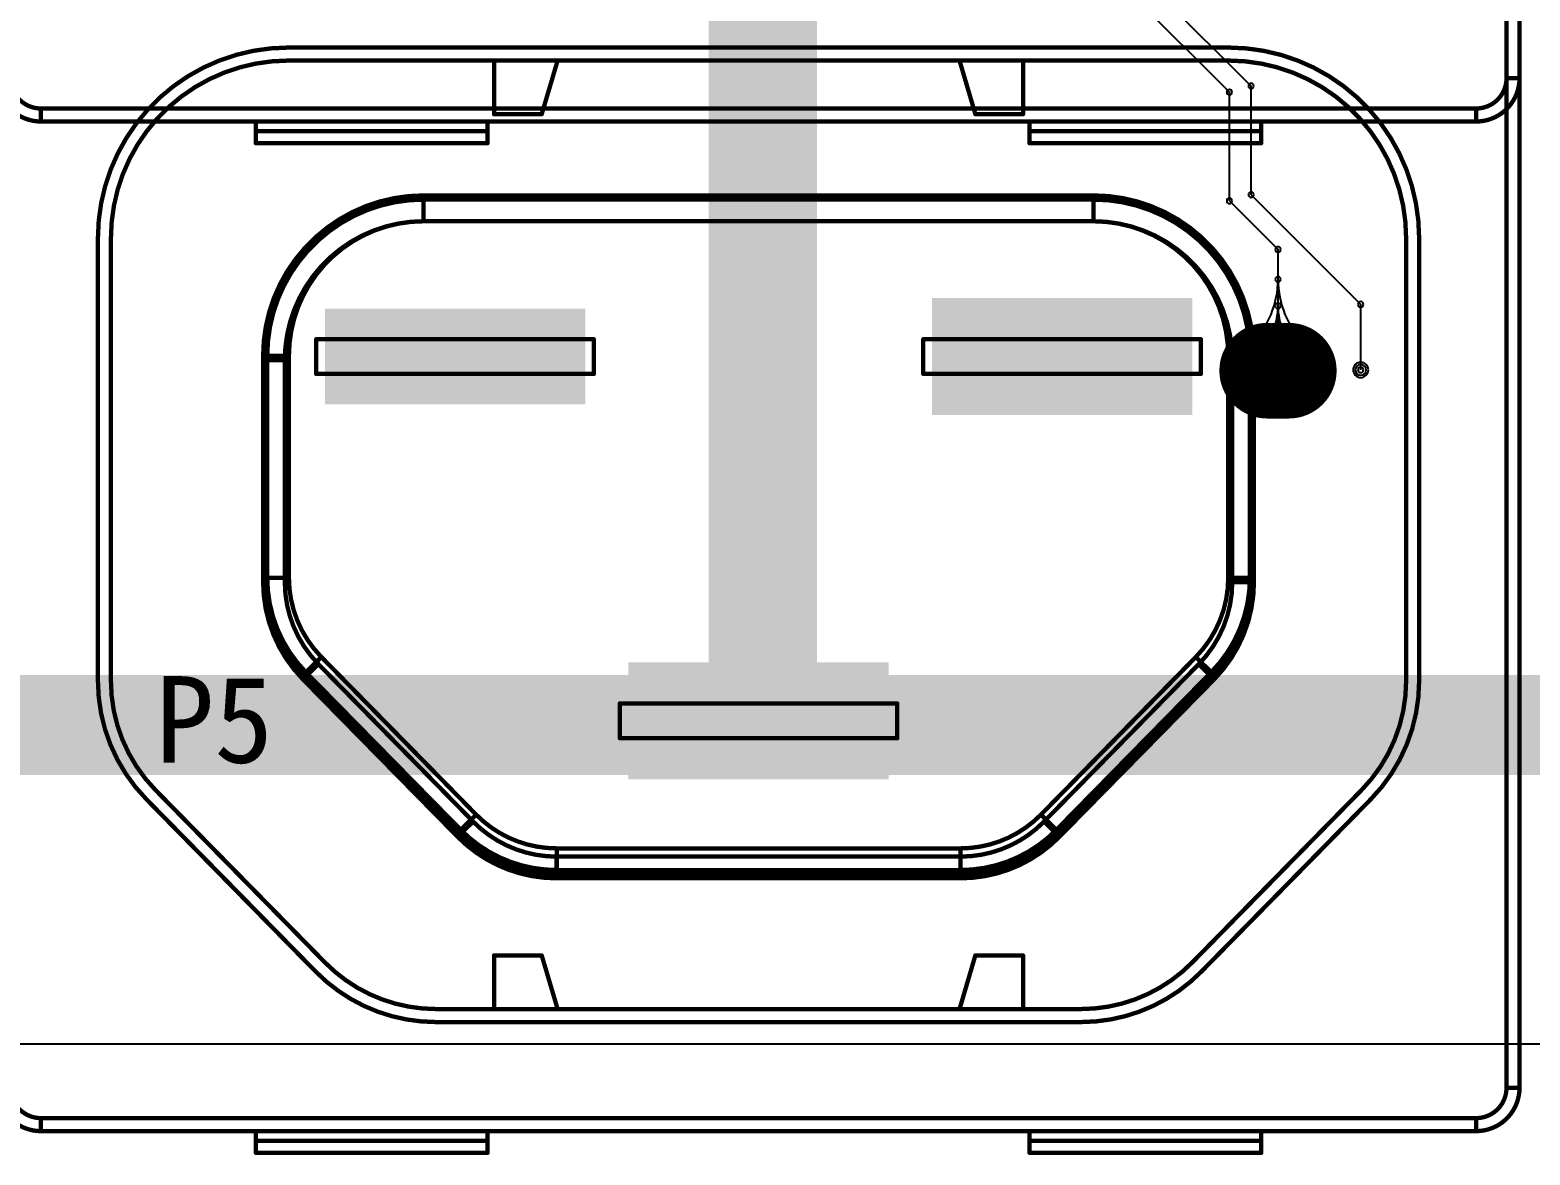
# Model space of a CAD drawing. Header units: inches. Extents: x 32166 to 66782, y 2386 to 7162.
# Drawn here: x 33493.4 to 33631.7, y 3474.1 to 3577.9 of the extents above; entities that cross this region are included whole.
import ezdxf

# ---------------------------------------------------------------- set-up
doc = ezdxf.new("R2010")
doc.units = ezdxf.units.IN
doc.header["$LTSCALE"] = 0.64311
doc.header["$MEASUREMENT"] = 0
for name, color, linetype in [('KEEPOUTLAYER', 6, 'CONTINUOUS'), ('MULTILAYER', 9, 'CONTINUOUS'), ('TOPLAYER', 1, 'CONTINUOUS'), ('TOPOVERLAY', 2, 'CONTINUOUS'), ('TOPSOLDER', 216, 'CONTINUOUS')]:
    doc.layers.add(name, color=color, linetype=linetype)
doc.styles.get("Standard").update_dxf_attribs({"font": 'txt', "width": 0.8})

msp = doc.modelspace()

# ---------------------------------------------------------------- linework, layer by layer
at = {"layer": 'KEEPOUTLAYER'}
msp.add_line((32676.92, 3484.36), (34016.92, 3484.36), dxfattribs=at)
at = {"layer": 'MULTILAYER', "const_width": 8}
msp.add_lwpolyline([(33607.49, 3546.44), (33609.49, 3546.44)], dxfattribs=at)
at = {"layer": 'MULTILAYER', "const_width": 4}
for points in [[(33607.49, 3544.44, 1), (33607.49, 3548.44, 1)], [(33609.49, 3544.44, 1), (33609.49, 3548.44, 1)]]:
    msp.add_lwpolyline(points, format="xyb", close=True, dxfattribs=at)
at = {"layer": 'MULTILAYER'}
for start, end in [(0, 180), (180, 0)]:
    msp.add_arc((33616.12, 3546.52), 0.5, start, end, dxfattribs=at)
for points in [[(33600.17, 3552.75), (33576.97, 3552.75), (33600.17, 3542.75), (33576.97, 3542.75)], [(33544.17, 3551.75), (33520.97, 3551.75), (33544.17, 3543.75), (33520.97, 3543.75)], [(33548.97, 3509.15), (33572.17, 3509.15), (33548.97, 3519.15), (33572.17, 3519.15)]]:
    msp.add_solid(points, dxfattribs=at)
at = {"layer": 'TOPLAYER'}
for p, q in [((33594.74, 3583.96), (33606.01, 3572.7)), ((33592.93, 3583.21), (33604.01, 3572.13)), ((33604.01, 3562.11), (33604.01, 3572.13)), ((33606.01, 3562.68), (33606.01, 3572.7)), ((33604.01, 3562.11), (33608.49, 3557.63)), ((33606.01, 3562.68), (33616.12, 3552.56)), ((33608.49, 3546.44), (33608.49, 3557.63)), ((33616.12, 3546.52), (33616.12, 3552.56))]:
    msp.add_line(p, q, dxfattribs=at)
at = {"layer": 'TOPLAYER', "const_width": 8}
msp.add_lwpolyline([(33607.49, 3546.44), (33609.49, 3546.44)], dxfattribs=at)
at = {"layer": 'TOPLAYER', "const_width": 4}
for points in [[(33607.49, 3544.44, 1), (33607.49, 3548.44, 1)], [(33609.49, 3544.44, 1), (33609.49, 3548.44, 1)]]:
    msp.add_lwpolyline(points, format="xyb", close=True, dxfattribs=at)
at = {"layer": 'TOPLAYER'}
for centre, radius, start, end in [((33606.01, 3572.7), 0.254, 0, 180), ((33606.01, 3572.7), 0.254, 0, 180), ((33604.01, 3572.13), 0.254, 0, 180), ((33604.01, 3572.13), 0.254, 0, 180), ((33604.01, 3572.13), 0.254, 180, 0), ((33604.01, 3572.13), 0.254, 180, 0), ((33606.01, 3572.7), 0.254, 180, 0), ((33606.01, 3572.7), 0.254, 180, 0), ((33604.01, 3562.11), 0.254, 0, 180), ((33604.01, 3562.11), 0.254, 0, 180), ((33604.01, 3562.11), 0.254, 180, 0), ((33604.01, 3562.11), 0.254, 180, 0), ((33606.01, 3562.68), 0.254, 0, 180), ((33606.01, 3562.68), 0.254, 0, 180), ((33606.01, 3562.68), 0.254, 180, 0), ((33606.01, 3562.68), 0.254, 180, 0), ((33608.49, 3557.63), 0.254, 0, 180), ((33608.49, 3557.63), 0.254, 0, 180), ((33608.49, 3557.63), 0.254, 180, 0), ((33608.49, 3557.63), 0.254, 180, 0), ((33600.06, 3554.87), 8.43, 315, 0), ((33608.49, 3554.87), 0.254, 0, 180), ((33608.49, 3554.87), 0.254, 0, 180), ((33608.49, 3554.87), 0.254, 180, 0), ((33608.49, 3554.87), 0.254, 180, 0), ((33616.92, 3554.87), 8.43, 180, 225), ((33602.51, 3552.42), 5.98, 314.9999, 359.9999), ((33608.49, 3552.42), 0.254, 0, 180), ((33608.49, 3552.42), 0.254, 0, 180), ((33608.49, 3552.42), 0.254, 180, 0), ((33608.49, 3552.42), 0.254, 180, 0), ((33614.47, 3552.42), 5.98, 180.0001, 225.0001), ((33616.12, 3552.56), 0.254, 0, 180), ((33616.12, 3552.56), 0.254, 0, 180), ((33616.12, 3552.56), 0.254, 180, 0), ((33616.12, 3552.56), 0.254, 180, 0), ((33606.02, 3548.91), 0.254, 0, 180), ((33606.02, 3548.91), 0.254, 180, 0), ((33606.74, 3548.19), 0.254, 0, 180), ((33606.74, 3548.19), 0.254, 180, 0), ((33610.24, 3548.19), 0.254, 0, 180), ((33610.24, 3548.19), 0.254, 180, 0), ((33610.96, 3548.91), 0.254, 0, 180), ((33610.96, 3548.91), 0.254, 180, 0), ((33608.49, 3546.44), 0.254, 0, 180), ((33616.12, 3546.52), 0.5, 0, 180), ((33616.12, 3546.52), 0.5, 180, 0), ((33616.12, 3546.52), 0.254, 0, 180), ((33616.12, 3546.52), 0.254, 180, 0), ((33608.49, 3546.44), 0.254, 180, 0)]:
    msp.add_arc(centre, radius, start, end, dxfattribs=at)
for points in [[(33555.97, 3514.37), (33565.97, 3514.37), (33555.97, 3608.37), (33565.97, 3608.37)], [(33600.17, 3552.75), (33576.97, 3552.75), (33600.17, 3542.75), (33576.97, 3542.75)], [(33544.17, 3551.75), (33520.97, 3551.75), (33544.17, 3543.75), (33520.97, 3543.75)], [(33548.97, 3509.15), (33572.17, 3509.15), (33548.97, 3519.15), (33572.17, 3519.15)], [(32979.97, 3509.17), (33719.97, 3509.17), (32979.97, 3518.37), (33719.97, 3518.37)]]:
    msp.add_solid(points, dxfattribs=at)
at = {"layer": 'TOPOVERLAY', "const_width": 0.4}
for points in [[(33629.57, 3573.43), (33629.57, 3675.43)], [(33630.77, 3573.43), (33630.77, 3675.43)], [(33629.57, 3480.31), (33629.57, 3582.31)], [(33630.77, 3480.31), (33630.77, 3582.31)], [(33517.21, 3576.25), (33603.93, 3576.25)], [(33517.21, 3575.05), (33603.93, 3575.05)], [(33536.17, 3570.11), (33536.17, 3574.99)], [(33540.57, 3570.11), (33542.02, 3574.99)], [(33579.13, 3574.99), (33580.57, 3570.11)], [(33584.97, 3570.11), (33584.97, 3574.99)], [(33629.57, 3573.43), (33630.77, 3573.43)], [(33494.37, 3570.63), (33626.77, 3570.63)], [(33494.37, 3569.43), (33494.37, 3570.63)], [(33536.17, 3570.11), (33540.57, 3570.11)], [(33580.57, 3570.11), (33584.97, 3570.11)], [(33626.77, 3569.43), (33626.77, 3570.63)], [(33494.37, 3569.43), (33626.77, 3569.43)], [(33514.2, 3568.55), (33514.2, 3569.43)], [(33514.2, 3567.43), (33514.2, 3568.55)], [(33514.2, 3568.55), (33535.57, 3568.55)], [(33535.57, 3567.43), (33535.57, 3569.43)], [(33585.57, 3567.43), (33585.57, 3569.43)], [(33585.57, 3568.55), (33606.95, 3568.55)], [(33606.94, 3567.43), (33606.94, 3568.55)], [(33606.95, 3568.55), (33606.95, 3569.43)], [(33514.2, 3567.43), (33535.57, 3567.43)], [(33585.57, 3567.43), (33606.94, 3567.43)], [(33529.67, 3560.23), (33529.67, 3562.61)], [(33529.67, 3562.61), (33591.47, 3562.61)], [(33529.67, 3562.23), (33591.47, 3562.23)], [(33529.67, 3560.23), (33529.67, 3562.23)], [(33529.67, 3562.23), (33591.47, 3562.23)], [(33591.47, 3560.23), (33591.47, 3562.61)], [(33591.47, 3560.23), (33591.47, 3562.23)], [(33529.67, 3560.23), (33591.47, 3560.23)], [(33529.67, 3560.23), (33591.47, 3560.23)], [(33499.63, 3517.84), (33499.63, 3558.67)], [(33500.83, 3517.84), (33500.83, 3558.67)], [(33620.31, 3517.84), (33620.31, 3558.67)], [(33621.51, 3517.84), (33621.51, 3558.67)], [(33519.77, 3546.15), (33519.77, 3549.35)], [(33519.77, 3549.35), (33545.37, 3549.35)], [(33545.37, 3546.15), (33545.37, 3549.35)], [(33575.77, 3546.15), (33575.77, 3549.35)], [(33575.77, 3549.35), (33601.37, 3549.35)], [(33601.37, 3546.15), (33601.37, 3549.35)], [(33514.87, 3527.35), (33514.87, 3547.81)], [(33514.87, 3547.81), (33517.25, 3547.81)], [(33515.25, 3527.35), (33515.25, 3547.81)], [(33517.25, 3527.35), (33517.25, 3547.81)], [(33603.9, 3527.35), (33603.9, 3547.81)], [(33603.9, 3547.81), (33606.27, 3547.81)], [(33605.9, 3527.35), (33605.9, 3547.81)], [(33606.27, 3527.35), (33606.27, 3547.81)], [(33514.87, 3526.95), (33514.87, 3547.43)], [(33514.87, 3547.43), (33516.87, 3547.43)], [(33516.87, 3526.95), (33516.87, 3547.43)], [(33604.27, 3526.95), (33604.27, 3547.43)], [(33604.27, 3547.43), (33606.27, 3547.43)], [(33606.27, 3526.95), (33606.27, 3547.43)], [(33519.77, 3546.15), (33545.37, 3546.15)], [(33575.77, 3546.15), (33601.37, 3546.15)], [(33514.87, 3527.35), (33517.25, 3527.35)], [(33603.9, 3527.35), (33606.27, 3527.35)], [(33604.27, 3526.95), (33606.27, 3526.95)], [(33518.54, 3518.37), (33520.24, 3520.04)], [(33520.24, 3520.04), (33534.52, 3505.5)], [(33586.62, 3505.5), (33600.91, 3520.04)], [(33600.91, 3520.04), (33602.6, 3518.37)], [(33518.54, 3517.98), (33519.97, 3519.38)], [(33518.81, 3518.64), (33533.1, 3504.1)], [(33519.97, 3519.38), (33534.24, 3504.86)], [(33586.91, 3504.86), (33601.18, 3519.38)], [(33588.05, 3504.1), (33602.33, 3518.64)], [(33601.18, 3519.38), (33602.6, 3517.98)], [(33518.54, 3518.37), (33532.83, 3503.84)], [(33518.54, 3517.98), (33532.81, 3503.46)], [(33588.32, 3503.84), (33602.6, 3518.37)], [(33588.33, 3503.46), (33602.6, 3517.98)], [(33547.77, 3512.55), (33547.77, 3515.75)], [(33547.77, 3515.75), (33573.37, 3515.75)], [(33573.37, 3512.55), (33573.37, 3515.75)], [(33547.77, 3512.55), (33573.37, 3512.55)], [(33504.95, 3507.76), (33520.57, 3491.87)], [(33600.58, 3491.87), (33616.19, 3507.76)], [(33504.1, 3506.92), (33519.71, 3491.03)], [(33601.43, 3491.03), (33617.05, 3506.92)], [(33532.81, 3503.46), (33534.24, 3504.86)], [(33532.83, 3503.84), (33534.52, 3505.5)], [(33586.62, 3505.5), (33588.32, 3503.84)], [(33586.91, 3504.86), (33588.33, 3503.46)], [(33541.96, 3500.01), (33541.96, 3502.39)], [(33541.96, 3502.39), (33579.19, 3502.39)], [(33579.19, 3500.01), (33579.19, 3502.39)], [(33541.94, 3499.63), (33541.94, 3501.63)], [(33541.94, 3501.63), (33579.2, 3501.63)], [(33579.2, 3499.63), (33579.2, 3501.63)], [(33541.94, 3499.63), (33579.2, 3499.63)], [(33541.96, 3500.39), (33579.19, 3500.39)], [(33541.96, 3500.01), (33579.19, 3500.01)], [(33536.17, 3487.62), (33536.17, 3492.51)], [(33536.17, 3492.51), (33540.57, 3492.51)], [(33540.57, 3492.51), (33542.02, 3487.62)], [(33579.13, 3487.62), (33580.57, 3492.51)], [(33580.57, 3492.51), (33584.97, 3492.51)], [(33584.97, 3487.62), (33584.97, 3492.51)], [(33530.82, 3487.57), (33590.32, 3487.57)], [(33530.82, 3486.37), (33590.32, 3486.37)], [(33629.57, 3480.31), (33630.77, 3480.31)], [(33494.37, 3477.51), (33626.77, 3477.51)], [(33494.37, 3476.31), (33494.37, 3477.51)], [(33626.77, 3476.31), (33626.77, 3477.51)], [(33494.37, 3476.31), (33626.77, 3476.31)], [(33514.2, 3475.43), (33514.2, 3476.31)], [(33535.57, 3474.31), (33535.57, 3476.31)], [(33585.57, 3474.31), (33585.57, 3476.31)], [(33606.95, 3475.43), (33606.95, 3476.31)], [(33514.2, 3474.31), (33514.2, 3475.43)], [(33514.2, 3475.43), (33535.57, 3475.43)], [(33585.57, 3475.43), (33606.95, 3475.43)], [(33606.94, 3474.31), (33606.94, 3475.43)], [(33514.2, 3474.31), (33535.57, 3474.31)], [(33585.57, 3474.31), (33606.94, 3474.31)]]:
    msp.add_lwpolyline(points, dxfattribs=at)
for points in [[(33499.63, 3558.67, -0.414214), (33517.21, 3576.25)], [(33603.93, 3576.25, -0.414214), (33621.51, 3558.67)], [(33500.83, 3558.67, -0.414214), (33517.21, 3575.05)], [(33603.93, 3575.05, -0.414214), (33620.31, 3558.67)], [(33494.37, 3569.43, -0.414214), (33490.37, 3573.43)], [(33494.37, 3570.63, -0.414214), (33491.57, 3573.43)], [(33629.57, 3573.43, -0.414214), (33626.77, 3570.63)], [(33630.77, 3573.43, -0.414214), (33626.77, 3569.43)], [(33514.87, 3547.81, -0.414214), (33529.67, 3562.61)], [(33514.87, 3547.43, -0.414214), (33529.67, 3562.23)], [(33515.25, 3547.81, -0.414214), (33529.67, 3562.23)], [(33591.47, 3562.61, -0.414214), (33606.27, 3547.81)], [(33591.47, 3562.23, -0.414214), (33605.9, 3547.81)], [(33591.47, 3562.23, -0.414214), (33606.27, 3547.43)], [(33516.87, 3547.43, -0.414214), (33529.67, 3560.23)], [(33517.25, 3547.81, -0.414214), (33529.67, 3560.23)], [(33591.47, 3560.23, -0.414214), (33603.9, 3547.81)], [(33591.47, 3560.23, -0.414214), (33604.27, 3547.43)], [(33518.54, 3518.37, -0.196645), (33514.87, 3527.35)], [(33518.54, 3517.98, -0.196645), (33514.87, 3526.95)], [(33518.81, 3518.64, -0.196645), (33515.25, 3527.35)], [(33519.97, 3519.38, -0.196645), (33516.87, 3526.95)], [(33520.24, 3520.04, -0.196645), (33517.25, 3527.35)], [(33603.9, 3527.35, -0.196645), (33600.91, 3520.04)], [(33604.27, 3526.95, -0.196645), (33601.18, 3519.38)], [(33605.9, 3527.35, -0.196645), (33602.33, 3518.64)], [(33606.27, 3527.35, -0.196645), (33602.6, 3518.37)], [(33606.27, 3526.95, -0.196645), (33602.6, 3517.98)], [(33504.1, 3506.92, -0.196645), (33499.63, 3517.84)], [(33504.95, 3507.76, -0.196645), (33500.83, 3517.84)], [(33620.31, 3517.84, -0.196645), (33616.19, 3507.76)], [(33621.51, 3517.84, -0.196645), (33617.05, 3506.92)], [(33541.94, 3501.63, -0.201181), (33534.24, 3504.86)], [(33541.96, 3502.39, -0.201181), (33534.52, 3505.5)], [(33586.62, 3505.5, -0.201181), (33579.19, 3502.39)], [(33586.91, 3504.86, -0.201181), (33579.2, 3501.63)], [(33541.94, 3499.63, -0.201181), (33532.81, 3503.46)], [(33541.96, 3500.01, -0.201181), (33532.83, 3503.84)], [(33541.96, 3500.39, -0.201181), (33533.1, 3504.1)], [(33588.05, 3504.1, -0.201181), (33579.19, 3500.39)], [(33588.32, 3503.84, -0.201181), (33579.19, 3500.01)], [(33588.33, 3503.46, -0.201181), (33579.2, 3499.63)], [(33530.82, 3486.37, -0.201181), (33519.71, 3491.03)], [(33530.82, 3487.57, -0.201181), (33520.57, 3491.87)], [(33600.58, 3491.87, -0.201181), (33590.32, 3487.57)], [(33601.43, 3491.03, -0.201181), (33590.32, 3486.37)], [(33494.37, 3476.31, -0.414214), (33490.37, 3480.31)], [(33494.37, 3477.51, -0.414214), (33491.57, 3480.31)], [(33629.57, 3480.31, -0.414214), (33626.77, 3477.51)], [(33630.77, 3480.31, -0.414214), (33626.77, 3476.31)]]:
    msp.add_lwpolyline(points, format="xyb", dxfattribs=at)
at = {"layer": 'TOPOVERLAY', "const_width": 0.2}
for points in [[(33517.11, 3576.25, 1), (33517.31, 3576.25, 1)], [(33517.11, 3576.25, 1), (33517.31, 3576.25, 1)], [(33603.83, 3576.25, 1), (33604.03, 3576.25, 1)], [(33603.83, 3576.25, 1), (33604.03, 3576.25, 1)], [(33517.11, 3575.05, 1), (33517.31, 3575.05, 1)], [(33517.11, 3575.05, 1), (33517.31, 3575.05, 1)], [(33536.07, 3574.99, 1), (33536.27, 3574.99, 1)], [(33541.92, 3574.99, 1), (33542.12, 3574.99, 1)], [(33579.03, 3574.99, 1), (33579.22, 3574.99, 1)], [(33584.87, 3574.99, 1), (33585.07, 3574.99, 1)], [(33603.83, 3575.05, 1), (33604.03, 3575.05, 1)], [(33603.83, 3575.05, 1), (33604.03, 3575.05, 1)], [(33629.47, 3573.43, 1), (33629.67, 3573.43, 1)], [(33629.47, 3573.43, 1), (33629.67, 3573.43, 1)], [(33629.47, 3573.43, 1), (33629.67, 3573.43, 1)], [(33630.67, 3573.43, 1), (33630.87, 3573.43, 1)], [(33630.67, 3573.43, 1), (33630.87, 3573.43, 1)], [(33630.67, 3573.43, 1), (33630.87, 3573.43, 1)], [(33494.27, 3570.63, 1), (33494.47, 3570.63, 1)], [(33494.27, 3570.63, 1), (33494.47, 3570.63, 1)], [(33494.27, 3570.63, 1), (33494.47, 3570.63, 1)], [(33536.07, 3570.11, 1), (33536.27, 3570.11, 1)], [(33536.07, 3570.11, 1), (33536.27, 3570.11, 1)], [(33540.47, 3570.11, 1), (33540.67, 3570.11, 1)], [(33540.47, 3570.11, 1), (33540.67, 3570.11, 1)], [(33580.47, 3570.11, 1), (33580.67, 3570.11, 1)], [(33580.47, 3570.11, 1), (33580.67, 3570.11, 1)], [(33584.87, 3570.11, 1), (33585.07, 3570.11, 1)], [(33584.87, 3570.11, 1), (33585.07, 3570.11, 1)], [(33626.67, 3570.63, 1), (33626.87, 3570.63, 1)], [(33626.67, 3570.63, 1), (33626.87, 3570.63, 1)], [(33626.67, 3570.63, 1), (33626.87, 3570.63, 1)], [(33494.27, 3569.43, 1), (33494.47, 3569.43, 1)], [(33494.27, 3569.43, 1), (33494.47, 3569.43, 1)], [(33494.27, 3569.43, 1), (33494.47, 3569.43, 1)], [(33514.1, 3569.43, 1), (33514.3, 3569.43, 1)], [(33514.1, 3568.55, 1), (33514.3, 3568.55, 1)], [(33514.1, 3568.55, 1), (33514.3, 3568.55, 1)], [(33514.1, 3568.55, 1), (33514.3, 3568.55, 1)], [(33535.47, 3569.43, 1), (33535.67, 3569.43, 1)], [(33535.47, 3568.55, 1), (33535.67, 3568.55, 1)], [(33585.47, 3569.43, 1), (33585.67, 3569.43, 1)], [(33585.47, 3568.55, 1), (33585.67, 3568.55, 1)], [(33606.84, 3568.55, 1), (33607.04, 3568.55, 1)], [(33606.85, 3569.43, 1), (33607.05, 3569.43, 1)], [(33606.85, 3568.55, 1), (33607.05, 3568.55, 1)], [(33606.85, 3568.55, 1), (33607.05, 3568.55, 1)], [(33626.67, 3569.43, 1), (33626.87, 3569.43, 1)], [(33626.67, 3569.43, 1), (33626.87, 3569.43, 1)], [(33626.67, 3569.43, 1), (33626.87, 3569.43, 1)], [(33514.1, 3567.43, 1), (33514.3, 3567.43, 1)], [(33514.1, 3567.43, 1), (33514.3, 3567.43, 1)], [(33535.47, 3567.43, 1), (33535.67, 3567.43, 1)], [(33535.47, 3567.43, 1), (33535.67, 3567.43, 1)], [(33585.47, 3567.43, 1), (33585.67, 3567.43, 1)], [(33585.47, 3567.43, 1), (33585.67, 3567.43, 1)], [(33606.84, 3567.43, 1), (33607.04, 3567.43, 1)], [(33606.84, 3567.43, 1), (33607.04, 3567.43, 1)], [(33529.57, 3562.61, 1), (33529.77, 3562.61, 1)], [(33529.57, 3562.61, 1), (33529.77, 3562.61, 1)], [(33529.57, 3562.61, 1), (33529.77, 3562.61, 1)], [(33529.57, 3562.23, 1), (33529.77, 3562.23, 1)], [(33529.57, 3562.23, 1), (33529.77, 3562.23, 1)], [(33529.57, 3562.23, 1), (33529.77, 3562.23, 1)], [(33529.57, 3562.23, 1), (33529.77, 3562.23, 1)], [(33529.57, 3562.23, 1), (33529.77, 3562.23, 1)], [(33591.37, 3562.61, 1), (33591.57, 3562.61, 1)], [(33591.37, 3562.61, 1), (33591.57, 3562.61, 1)], [(33591.37, 3562.61, 1), (33591.57, 3562.61, 1)], [(33591.37, 3562.23, 1), (33591.57, 3562.23, 1)], [(33591.37, 3562.23, 1), (33591.57, 3562.23, 1)], [(33591.37, 3562.23, 1), (33591.57, 3562.23, 1)], [(33591.37, 3562.23, 1), (33591.57, 3562.23, 1)], [(33591.37, 3562.23, 1), (33591.57, 3562.23, 1)], [(33529.57, 3560.23, 1), (33529.77, 3560.23, 1)], [(33529.57, 3560.23, 1), (33529.77, 3560.23, 1)], [(33529.57, 3560.23, 1), (33529.77, 3560.23, 1)], [(33529.57, 3560.23, 1), (33529.77, 3560.23, 1)], [(33529.57, 3560.23, 1), (33529.77, 3560.23, 1)], [(33529.57, 3560.23, 1), (33529.77, 3560.23, 1)], [(33591.37, 3560.23, 1), (33591.57, 3560.23, 1)], [(33591.37, 3560.23, 1), (33591.57, 3560.23, 1)], [(33591.37, 3560.23, 1), (33591.57, 3560.23, 1)], [(33591.37, 3560.23, 1), (33591.57, 3560.23, 1)], [(33591.37, 3560.23, 1), (33591.57, 3560.23, 1)], [(33591.37, 3560.23, 1), (33591.57, 3560.23, 1)], [(33499.53, 3558.67, 1), (33499.73, 3558.67, 1)], [(33499.53, 3558.67, 1), (33499.73, 3558.67, 1)], [(33500.73, 3558.67, 1), (33500.93, 3558.67, 1)], [(33500.73, 3558.67, 1), (33500.93, 3558.67, 1)], [(33620.21, 3558.67, 1), (33620.41, 3558.67, 1)], [(33620.21, 3558.67, 1), (33620.41, 3558.67, 1)], [(33621.41, 3558.67, 1), (33621.61, 3558.67, 1)], [(33621.41, 3558.67, 1), (33621.61, 3558.67, 1)], [(33519.67, 3549.35, 1), (33519.87, 3549.35, 1)], [(33519.67, 3549.35, 1), (33519.87, 3549.35, 1)], [(33545.27, 3549.35, 1), (33545.47, 3549.35, 1)], [(33545.27, 3549.35, 1), (33545.47, 3549.35, 1)], [(33575.67, 3549.35, 1), (33575.87, 3549.35, 1)], [(33575.67, 3549.35, 1), (33575.87, 3549.35, 1)], [(33601.27, 3549.35, 1), (33601.47, 3549.35, 1)], [(33601.27, 3549.35, 1), (33601.47, 3549.35, 1)], [(33514.77, 3547.81, 1), (33514.97, 3547.81, 1)], [(33514.77, 3547.81, 1), (33514.97, 3547.81, 1)], [(33514.77, 3547.81, 1), (33514.97, 3547.81, 1)], [(33515.15, 3547.81, 1), (33515.35, 3547.81, 1)], [(33515.15, 3547.81, 1), (33515.35, 3547.81, 1)], [(33517.15, 3547.81, 1), (33517.35, 3547.81, 1)], [(33517.15, 3547.81, 1), (33517.35, 3547.81, 1)], [(33517.15, 3547.81, 1), (33517.35, 3547.81, 1)], [(33603.8, 3547.81, 1), (33604, 3547.81, 1)], [(33603.8, 3547.81, 1), (33604, 3547.81, 1)], [(33603.8, 3547.81, 1), (33604, 3547.81, 1)], [(33605.8, 3547.81, 1), (33606, 3547.81, 1)], [(33605.8, 3547.81, 1), (33606, 3547.81, 1)], [(33606.17, 3547.81, 1), (33606.37, 3547.81, 1)], [(33606.17, 3547.81, 1), (33606.37, 3547.81, 1)], [(33606.17, 3547.81, 1), (33606.37, 3547.81, 1)], [(33514.77, 3547.43, 1), (33514.97, 3547.43, 1)], [(33514.77, 3547.43, 1), (33514.97, 3547.43, 1)], [(33514.77, 3547.43, 1), (33514.97, 3547.43, 1)], [(33516.77, 3547.43, 1), (33516.97, 3547.43, 1)], [(33516.77, 3547.43, 1), (33516.97, 3547.43, 1)], [(33516.77, 3547.43, 1), (33516.97, 3547.43, 1)], [(33604.17, 3547.43, 1), (33604.37, 3547.43, 1)], [(33604.17, 3547.43, 1), (33604.37, 3547.43, 1)], [(33604.17, 3547.43, 1), (33604.37, 3547.43, 1)], [(33606.17, 3547.43, 1), (33606.37, 3547.43, 1)], [(33606.17, 3547.43, 1), (33606.37, 3547.43, 1)], [(33606.17, 3547.43, 1), (33606.37, 3547.43, 1)], [(33519.67, 3546.15, 1), (33519.87, 3546.15, 1)], [(33519.67, 3546.15, 1), (33519.87, 3546.15, 1)], [(33545.27, 3546.15, 1), (33545.47, 3546.15, 1)], [(33545.27, 3546.15, 1), (33545.47, 3546.15, 1)], [(33575.67, 3546.15, 1), (33575.87, 3546.15, 1)], [(33575.67, 3546.15, 1), (33575.87, 3546.15, 1)], [(33601.27, 3546.15, 1), (33601.47, 3546.15, 1)], [(33601.27, 3546.15, 1), (33601.47, 3546.15, 1)], [(33514.77, 3527.35, 1), (33514.97, 3527.35, 1)], [(33514.77, 3527.35, 1), (33514.97, 3527.35, 1)], [(33514.77, 3527.35, 1), (33514.97, 3527.35, 1)], [(33514.77, 3526.95, 1), (33514.97, 3526.95, 1)], [(33514.77, 3526.95, 1), (33514.97, 3526.95, 1)], [(33515.15, 3527.35, 1), (33515.35, 3527.35, 1)], [(33515.15, 3527.35, 1), (33515.35, 3527.35, 1)], [(33516.77, 3526.95, 1), (33516.97, 3526.95, 1)], [(33516.77, 3526.95, 1), (33516.97, 3526.95, 1)], [(33517.15, 3527.35, 1), (33517.35, 3527.35, 1)], [(33517.15, 3527.35, 1), (33517.35, 3527.35, 1)], [(33517.15, 3527.35, 1), (33517.35, 3527.35, 1)], [(33603.8, 3527.35, 1), (33604, 3527.35, 1)], [(33603.8, 3527.35, 1), (33604, 3527.35, 1)], [(33603.8, 3527.35, 1), (33604, 3527.35, 1)], [(33604.17, 3526.95, 1), (33604.37, 3526.95, 1)], [(33604.17, 3526.95, 1), (33604.37, 3526.95, 1)], [(33604.17, 3526.95, 1), (33604.37, 3526.95, 1)], [(33605.8, 3527.35, 1), (33606, 3527.35, 1)], [(33605.8, 3527.35, 1), (33606, 3527.35, 1)], [(33606.17, 3527.35, 1), (33606.37, 3527.35, 1)], [(33606.17, 3527.35, 1), (33606.37, 3527.35, 1)], [(33606.17, 3527.35, 1), (33606.37, 3527.35, 1)], [(33606.17, 3526.95, 1), (33606.37, 3526.95, 1)], [(33606.17, 3526.95, 1), (33606.37, 3526.95, 1)], [(33606.17, 3526.95, 1), (33606.37, 3526.95, 1)], [(33520.14, 3520.04, 1), (33520.34, 3520.04, 1)], [(33520.14, 3520.04, 1), (33520.34, 3520.04, 1)], [(33520.14, 3520.04, 1), (33520.34, 3520.04, 1)], [(33600.81, 3520.04, 1), (33601.01, 3520.04, 1)], [(33600.81, 3520.04, 1), (33601.01, 3520.04, 1)], [(33600.81, 3520.04, 1), (33601.01, 3520.04, 1)], [(33518.71, 3518.64, 1), (33518.91, 3518.64, 1)], [(33518.71, 3518.64, 1), (33518.91, 3518.64, 1)], [(33519.87, 3519.38, 1), (33520.07, 3519.38, 1)], [(33519.87, 3519.38, 1), (33520.07, 3519.38, 1)], [(33519.87, 3519.38, 1), (33520.07, 3519.38, 1)], [(33601.08, 3519.38, 1), (33601.28, 3519.38, 1)], [(33601.08, 3519.38, 1), (33601.28, 3519.38, 1)], [(33601.08, 3519.38, 1), (33601.28, 3519.38, 1)], [(33602.23, 3518.64, 1), (33602.43, 3518.64, 1)], [(33602.23, 3518.64, 1), (33602.43, 3518.64, 1)], [(33499.53, 3517.84, 1), (33499.73, 3517.84, 1)], [(33499.53, 3517.84, 1), (33499.73, 3517.84, 1)], [(33500.73, 3517.84, 1), (33500.93, 3517.84, 1)], [(33500.73, 3517.84, 1), (33500.93, 3517.84, 1)], [(33518.44, 3518.37, 1), (33518.64, 3518.37, 1)], [(33518.44, 3518.37, 1), (33518.64, 3518.37, 1)], [(33518.44, 3518.37, 1), (33518.64, 3518.37, 1)], [(33518.44, 3517.98, 1), (33518.64, 3517.98, 1)], [(33518.44, 3517.98, 1), (33518.64, 3517.98, 1)], [(33518.44, 3517.98, 1), (33518.64, 3517.98, 1)], [(33602.5, 3518.37, 1), (33602.7, 3518.37, 1)], [(33602.5, 3518.37, 1), (33602.7, 3518.37, 1)], [(33602.5, 3518.37, 1), (33602.7, 3518.37, 1)], [(33602.5, 3517.98, 1), (33602.7, 3517.98, 1)], [(33602.5, 3517.98, 1), (33602.7, 3517.98, 1)], [(33602.5, 3517.98, 1), (33602.7, 3517.98, 1)], [(33620.21, 3517.84, 1), (33620.41, 3517.84, 1)], [(33620.21, 3517.84, 1), (33620.41, 3517.84, 1)], [(33621.41, 3517.84, 1), (33621.61, 3517.84, 1)], [(33621.41, 3517.84, 1), (33621.61, 3517.84, 1)], [(33547.67, 3515.75, 1), (33547.87, 3515.75, 1)], [(33547.67, 3515.75, 1), (33547.87, 3515.75, 1)], [(33573.27, 3515.75, 1), (33573.47, 3515.75, 1)], [(33573.27, 3515.75, 1), (33573.47, 3515.75, 1)], [(33547.67, 3512.55, 1), (33547.87, 3512.55, 1)], [(33547.67, 3512.55, 1), (33547.87, 3512.55, 1)], [(33573.27, 3512.55, 1), (33573.47, 3512.55, 1)], [(33573.27, 3512.55, 1), (33573.47, 3512.55, 1)], [(33504.85, 3507.76, 1), (33505.05, 3507.76, 1)], [(33504.85, 3507.76, 1), (33505.05, 3507.76, 1)], [(33616.09, 3507.76, 1), (33616.29, 3507.76, 1)], [(33616.09, 3507.76, 1), (33616.29, 3507.76, 1)], [(33504, 3506.92, 1), (33504.2, 3506.92, 1)], [(33504, 3506.92, 1), (33504.2, 3506.92, 1)], [(33616.95, 3506.92, 1), (33617.15, 3506.92, 1)], [(33616.95, 3506.92, 1), (33617.15, 3506.92, 1)], [(33534.14, 3504.86, 1), (33534.34, 3504.86, 1)], [(33534.14, 3504.86, 1), (33534.34, 3504.86, 1)], [(33534.14, 3504.86, 1), (33534.34, 3504.86, 1)], [(33534.42, 3505.5, 1), (33534.62, 3505.5, 1)], [(33534.42, 3505.5, 1), (33534.62, 3505.5, 1)], [(33534.42, 3505.5, 1), (33534.62, 3505.5, 1)], [(33586.52, 3505.5, 1), (33586.72, 3505.5, 1)], [(33586.52, 3505.5, 1), (33586.72, 3505.5, 1)], [(33586.52, 3505.5, 1), (33586.72, 3505.5, 1)], [(33586.81, 3504.86, 1), (33587.01, 3504.86, 1)], [(33586.81, 3504.86, 1), (33587.01, 3504.86, 1)], [(33586.81, 3504.86, 1), (33587.01, 3504.86, 1)], [(33532.71, 3503.46, 1), (33532.91, 3503.46, 1)], [(33532.71, 3503.46, 1), (33532.91, 3503.46, 1)], [(33532.71, 3503.46, 1), (33532.91, 3503.46, 1)], [(33532.73, 3503.84, 1), (33532.93, 3503.84, 1)], [(33532.73, 3503.84, 1), (33532.93, 3503.84, 1)], [(33532.73, 3503.84, 1), (33532.93, 3503.84, 1)], [(33533, 3504.1, 1), (33533.2, 3504.1, 1)], [(33533, 3504.1, 1), (33533.2, 3504.1, 1)], [(33587.95, 3504.1, 1), (33588.15, 3504.1, 1)], [(33587.95, 3504.1, 1), (33588.15, 3504.1, 1)], [(33588.22, 3503.84, 1), (33588.42, 3503.84, 1)], [(33588.22, 3503.84, 1), (33588.42, 3503.84, 1)], [(33588.22, 3503.84, 1), (33588.42, 3503.84, 1)], [(33588.23, 3503.46, 1), (33588.43, 3503.46, 1)], [(33588.23, 3503.46, 1), (33588.43, 3503.46, 1)], [(33588.23, 3503.46, 1), (33588.43, 3503.46, 1)], [(33541.86, 3502.39, 1), (33542.06, 3502.39, 1)], [(33541.86, 3502.39, 1), (33542.06, 3502.39, 1)], [(33541.86, 3502.39, 1), (33542.06, 3502.39, 1)], [(33579.09, 3502.39, 1), (33579.29, 3502.39, 1)], [(33579.09, 3502.39, 1), (33579.29, 3502.39, 1)], [(33579.09, 3502.39, 1), (33579.29, 3502.39, 1)], [(33541.84, 3501.63, 1), (33542.04, 3501.63, 1)], [(33541.84, 3501.63, 1), (33542.04, 3501.63, 1)], [(33541.84, 3501.63, 1), (33542.04, 3501.63, 1)], [(33579.1, 3501.63, 1), (33579.3, 3501.63, 1)], [(33579.1, 3501.63, 1), (33579.3, 3501.63, 1)], [(33579.1, 3501.63, 1), (33579.3, 3501.63, 1)], [(33541.84, 3499.63, 1), (33542.04, 3499.63, 1)], [(33541.84, 3499.63, 1), (33542.04, 3499.63, 1)], [(33541.84, 3499.63, 1), (33542.04, 3499.63, 1)], [(33541.86, 3500.39, 1), (33542.06, 3500.39, 1)], [(33541.86, 3500.39, 1), (33542.06, 3500.39, 1)], [(33541.86, 3500.01, 1), (33542.06, 3500.01, 1)], [(33541.86, 3500.01, 1), (33542.06, 3500.01, 1)], [(33541.86, 3500.01, 1), (33542.06, 3500.01, 1)], [(33579.09, 3500.39, 1), (33579.29, 3500.39, 1)], [(33579.09, 3500.39, 1), (33579.29, 3500.39, 1)], [(33579.09, 3500.01, 1), (33579.29, 3500.01, 1)], [(33579.09, 3500.01, 1), (33579.29, 3500.01, 1)], [(33579.09, 3500.01, 1), (33579.29, 3500.01, 1)], [(33579.1, 3499.63, 1), (33579.3, 3499.63, 1)], [(33579.1, 3499.63, 1), (33579.3, 3499.63, 1)], [(33579.1, 3499.63, 1), (33579.3, 3499.63, 1)], [(33536.07, 3492.51, 1), (33536.27, 3492.51, 1)], [(33536.07, 3492.51, 1), (33536.27, 3492.51, 1)], [(33540.47, 3492.51, 1), (33540.67, 3492.51, 1)], [(33540.47, 3492.51, 1), (33540.67, 3492.51, 1)], [(33580.47, 3492.51, 1), (33580.67, 3492.51, 1)], [(33580.47, 3492.51, 1), (33580.67, 3492.51, 1)], [(33584.87, 3492.51, 1), (33585.07, 3492.51, 1)], [(33584.87, 3492.51, 1), (33585.07, 3492.51, 1)], [(33519.61, 3491.03, 1), (33519.81, 3491.03, 1)], [(33519.61, 3491.03, 1), (33519.81, 3491.03, 1)], [(33520.47, 3491.87, 1), (33520.67, 3491.87, 1)], [(33520.47, 3491.87, 1), (33520.67, 3491.87, 1)], [(33600.48, 3491.87, 1), (33600.68, 3491.87, 1)], [(33600.48, 3491.87, 1), (33600.68, 3491.87, 1)], [(33601.33, 3491.03, 1), (33601.53, 3491.03, 1)], [(33601.33, 3491.03, 1), (33601.53, 3491.03, 1)], [(33530.72, 3487.57, 1), (33530.92, 3487.57, 1)], [(33530.72, 3487.57, 1), (33530.92, 3487.57, 1)], [(33536.07, 3487.62, 1), (33536.27, 3487.62, 1)], [(33541.92, 3487.62, 1), (33542.12, 3487.62, 1)], [(33579.03, 3487.62, 1), (33579.22, 3487.62, 1)], [(33584.87, 3487.62, 1), (33585.07, 3487.62, 1)], [(33590.22, 3487.57, 1), (33590.42, 3487.57, 1)], [(33590.22, 3487.57, 1), (33590.42, 3487.57, 1)], [(33530.72, 3486.37, 1), (33530.92, 3486.37, 1)], [(33530.72, 3486.37, 1), (33530.92, 3486.37, 1)], [(33590.22, 3486.37, 1), (33590.42, 3486.37, 1)], [(33590.22, 3486.37, 1), (33590.42, 3486.37, 1)], [(33629.47, 3480.31, 1), (33629.67, 3480.31, 1)], [(33629.47, 3480.31, 1), (33629.67, 3480.31, 1)], [(33629.47, 3480.31, 1), (33629.67, 3480.31, 1)], [(33630.67, 3480.31, 1), (33630.87, 3480.31, 1)], [(33630.67, 3480.31, 1), (33630.87, 3480.31, 1)], [(33630.67, 3480.31, 1), (33630.87, 3480.31, 1)], [(33494.27, 3477.51, 1), (33494.47, 3477.51, 1)], [(33494.27, 3477.51, 1), (33494.47, 3477.51, 1)], [(33494.27, 3477.51, 1), (33494.47, 3477.51, 1)], [(33626.67, 3477.51, 1), (33626.87, 3477.51, 1)], [(33626.67, 3477.51, 1), (33626.87, 3477.51, 1)], [(33626.67, 3477.51, 1), (33626.87, 3477.51, 1)], [(33494.27, 3476.31, 1), (33494.47, 3476.31, 1)], [(33494.27, 3476.31, 1), (33494.47, 3476.31, 1)], [(33494.27, 3476.31, 1), (33494.47, 3476.31, 1)], [(33514.1, 3476.31, 1), (33514.3, 3476.31, 1)], [(33535.47, 3476.31, 1), (33535.67, 3476.31, 1)], [(33585.47, 3476.31, 1), (33585.67, 3476.31, 1)], [(33606.85, 3476.31, 1), (33607.05, 3476.31, 1)], [(33626.67, 3476.31, 1), (33626.87, 3476.31, 1)], [(33626.67, 3476.31, 1), (33626.87, 3476.31, 1)], [(33626.67, 3476.31, 1), (33626.87, 3476.31, 1)], [(33514.1, 3475.43, 1), (33514.3, 3475.43, 1)], [(33514.1, 3475.43, 1), (33514.3, 3475.43, 1)], [(33514.1, 3475.43, 1), (33514.3, 3475.43, 1)], [(33535.47, 3475.43, 1), (33535.67, 3475.43, 1)], [(33585.47, 3475.43, 1), (33585.67, 3475.43, 1)], [(33606.84, 3475.43, 1), (33607.04, 3475.43, 1)], [(33606.85, 3475.43, 1), (33607.05, 3475.43, 1)], [(33606.85, 3475.43, 1), (33607.05, 3475.43, 1)], [(33514.1, 3474.31, 1), (33514.3, 3474.31, 1)], [(33514.1, 3474.31, 1), (33514.3, 3474.31, 1)], [(33535.47, 3474.31, 1), (33535.67, 3474.31, 1)], [(33535.47, 3474.31, 1), (33535.67, 3474.31, 1)], [(33585.47, 3474.31, 1), (33585.67, 3474.31, 1)], [(33585.47, 3474.31, 1), (33585.67, 3474.31, 1)], [(33606.84, 3474.31, 1), (33607.04, 3474.31, 1)], [(33606.84, 3474.31, 1), (33607.04, 3474.31, 1)]]:
    msp.add_lwpolyline(points, format="xyb", close=True, dxfattribs=at)
at = {"layer": 'TOPSOLDER', "const_width": 8.81}
msp.add_lwpolyline([(33607.49, 3546.44), (33609.49, 3546.44)], dxfattribs=at)
at = {"layer": 'TOPSOLDER', "const_width": 4.41}
for points in [[(33607.49, 3544.24, 1), (33607.49, 3548.65, 1)], [(33609.49, 3544.24, 1), (33609.49, 3548.65, 1)]]:
    msp.add_lwpolyline(points, format="xyb", close=True, dxfattribs=at)
at = {"layer": 'TOPSOLDER'}
for start, end in [(0, 180), (180, 0)]:
    msp.add_arc((33616.12, 3546.52), 0.703, start, end, dxfattribs=at)
for points in [[(33544.58, 3552.16), (33520.57, 3552.16), (33544.58, 3543.35), (33520.57, 3543.35)], [(33600.58, 3553.16), (33576.57, 3553.16), (33600.58, 3542.35), (33576.57, 3542.35)], [(33548.57, 3508.75), (33572.58, 3508.75), (33548.57, 3519.56), (33572.58, 3519.56)]]:
    msp.add_solid(points, dxfattribs=at)

# ---------------------------------------------------------------- texts
at = {"layer": 'TOPOVERLAY'}
msp.add_text('P5', height=8, rotation=360, dxfattribs=at).set_placement((33504.92, 3510.28))

doc.saveas('drawing.dxf')
